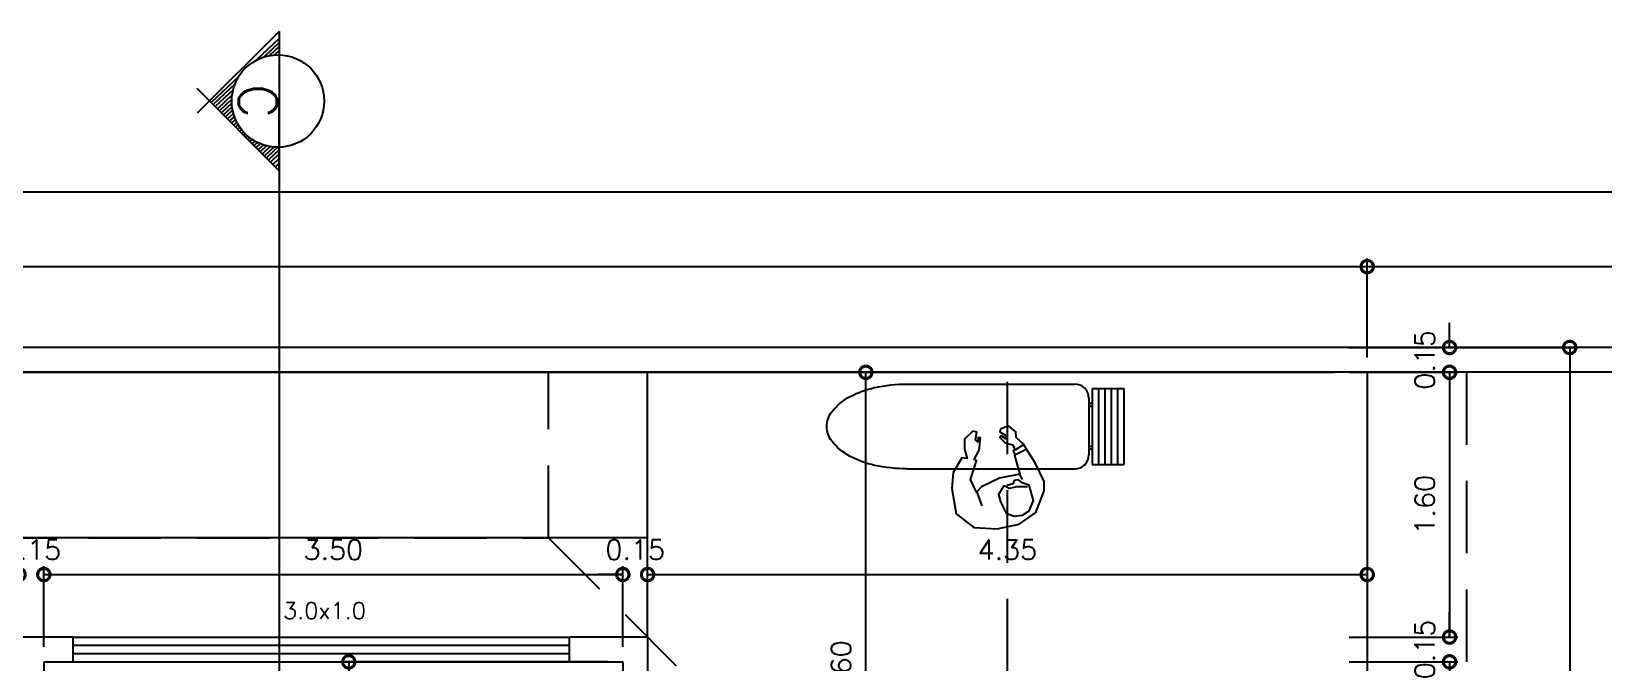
# Model space of a CAD drawing. Extents: x 500 to 638, y 181 to 267.
# Drawn here: x 551.78 to 561.29, y 236.32 to 240.13 of the extents above; entities that cross this region are included whole.
import ezdxf
from ezdxf.enums import TextEntityAlignment as Align

# ---------------------------------------------------------------- set-up
doc = ezdxf.new("R2010")
doc.units = 0
doc.header["$LTSCALE"] = 7
doc.linetypes.add('HIDDEN2', pattern=[0.1875, 0.125, -0.0625])
doc.layers.get('0').update_dxf_attribs({"linetype": 'CONTINUOUS'})
doc.layers.get('DEFPOINTS').update_dxf_attribs({"linetype": 'CONTINUOUS'})
for name, color, linetype in [('ACESSÓRIO', 2, 'CONTINUOUS'), ('ALVENARIA', 7, 'CONTINUOUS'), ('ALVENARIA1', 44, 'CONTINUOUS'), ('COBERTURA', 6, 'CONTINUOUS'), ('COTA', 1, 'CONTINUOUS'), ('JAPOR', 142, 'CONTINUOUS'), ('TEXTO2', 40, 'CONTINUOUS')]:
    doc.layers.add(name, color=color, linetype=linetype)
doc.styles.add('SIMPLEX', font='SIMPLEX.SHX')
doc.dimstyles.new('DIM50', dxfattribs={"dimtxt": 0.12, "dimasz": 0.15, "dimexe": 0.05, "dimexo": 0.09, "dimgap": 0.09, "dimtad": 1, "dimzin": 0, "dimdsep": 46, "dimtxsty": 'SIMPLEX', "dimblk1": 'DOTSMALL', "dimblk2": 'DOTSMALL', "dimsah": 1, "dimcen": 0.09, "dimadec": 0, "dimazin": 0, "dimtfac": 1, "dimtix": 1, "dimtofl": 0, "dimtmove": 2, "dimatfit": 3, "dimldrblk": 'DOTSMALL', "dimfxl": 1, "dimtolj": 1, "dimtzin": 0, "dimarcsym": 0})

# ---------------------------------------------------------------- blocks, each defined once
blk = doc.blocks.new('A$C509F7883')
at = {"layer": 'ACESSÓRIO'}
for p, q in [((0.4851, 0.5123), (1.4989, 0.5123)), ((1.604, 0.4862), (1.604, 0.394)), ((1.604, 0.4862), (1.7949, 0.4862)), ((1.6422, 0.4862), (1.6422, 0.0261)), ((1.6804, 0.4862), (1.6804, 0.0261)), ((1.7186, 0.4862), (1.7186, 0.0261)), ((1.7568, 0.4862), (1.7568, 0.0261)), ((1.7949, 0.4862), (1.7949, 0.0261)), ((1.5843, 0.4269), (1.5843, 0.394)), ((1.5843, 0.394), (1.5843, 0.3769)), ((1.604, 0.394), (1.5843, 0.394)), ((1.604, 0.394), (1.604, 0.3769)), ((1.604, 0.3769), (1.5843, 0.3769)), ((1.5843, 0.3769), (1.5843, 0.1354)), ((1.604, 0.3769), (1.604, 0.1354)), ((1.5843, 0.1354), (1.5843, 0.1183)), ((1.604, 0.1354), (1.5843, 0.1354)), ((1.604, 0.1183), (1.5843, 0.1183)), ((1.5843, 0.1183), (1.5843, 0.0854)), ((1.604, 0.1354), (1.604, 0.1183)), ((1.604, 0.1183), (1.604, 0.0261)), ((1.604, 0.0261), (1.7949, 0.0261)), ((0.4851, 0), (1.4989, 0))]:
    blk.add_line(p, q, dxfattribs=at)
blk.add_lwpolyline([(0.4851, 0, -0.053887), (0.2894, 0.0212, -0.06773), (0.1421, 0.075, -0.105336), (0.0303, 0.1683, -0.167839), (0, 0.2561, -0.167839), (0.0303, 0.344, -0.105336), (0.1421, 0.4373, -0.06773), (0.2894, 0.4911, -0.053887), (0.4851, 0.5123, -0.053887)], format="xyb", dxfattribs=at)
for centre, start, end in [((1.4989, 0.4269), 0, 90), ((1.4989, 0.0854), 270, 0)]:
    blk.add_arc(centre, 0.0854, start, end, dxfattribs=at)
blk = doc.blocks.new('Bipman06')
blk.add_lwpolyline([(0.1373, -0.1625), (0.1275, -0.0382), (0.0881, 0.0761), (0.0585, 0.1096), (0.1393, 0.1372), (0.2477, 0.0879), (0.2575, 0.1017), (0.3107, 0.0643), (0.3836, 0.0485), (0.3856, 0.0623), (0.36, 0.0663), (0.3738, 0.0801), (0.4191, 0.0663), (0.4289, 0.0899), (0.3856, 0.1451), (0.3265, 0.153), (0.2674, 0.1431), (0.2753, 0.1747), (0.1945, 0.2358), (0.0979, 0.2555), (-0.0558, 0.2476), (-0.1503, 0.151), (-0.174, 0.011), (-0.1622, -0.123), (-0.1031, -0.2315), (0.0211, -0.2965), (0.0762, -0.3044), (0.1945, -0.263), (0.2831, -0.2196), (0.3127, -0.2078), (0.36, -0.1664), (0.3935, -0.1684), (0.4349, -0.127), (0.4211, -0.0777), (0.4053, -0.0718), (0.3817, -0.1033), (0.36, -0.1033), (0.3797, -0.0777), (0.3718, -0.0678), (0.3363, -0.0954), (0.3186, -0.1388), (0.2871, -0.1506), (0.2831, -0.1388), (0.2555, -0.1487), (0.2536, -0.1427)], close=True)
for points in [[(0.0585, 0.1077), (-0.0262, 0.0879)], [(0.0565, -0.1999), (0.0644, -0.1349), (0.0585, -0.0895), (0.0703, -0.0757), (0.0782, -0.058), (0.0309, -0.0205), (-0.0144, -0.0264), (-0.0873, -0.054), (-0.1109, -0.0994), (-0.1109, -0.1506), (-0.0893, -0.194), (-0.0302, -0.2256), (0.0644, -0.2117), (0.0841, -0.1703), (0.1038, -0.1506), (0.1038, -0.125), (0.0841, -0.1132), (0.0782, -0.0796)], [(0.1354, -0.1605), (0.1038, -0.1723)], [(0.2575, -0.1467), (0.2831, -0.2177)], [(0.2871, -0.1506), (0.3147, -0.2098)]]:
    blk.add_lwpolyline(points)
blk = doc.blocks.new('_DOTSMALL')
at = {"color": 0, "linetype": 'ByBlock', "const_width": 0.5}
blk.add_lwpolyline([(-0.0625, 0, 1), (0.0625, 0, 1)], format="xyb", close=True, dxfattribs=at)
blk = doc.blocks.new('*D33')
at = {"layer": 'COTA', "color": 0, "lineweight": -2}
for p, q in [((551.7064, 236.8497), (551.5564, 236.8497)), ((551.7064, 236.4119), (551.7064, 236.8997)), ((551.8564, 236.4119), (551.8564, 236.8997)), ((551.8564, 236.8497), (552.0064, 236.8497))]:
    blk.add_line(p, q, dxfattribs=at)
at = {"layer": 'DEFPOINTS', "color": 0}
for p in [(551.8564, 236.8497), (551.7064, 236.3219), (551.8564, 236.3219)]:
    blk.add_point(p, dxfattribs=at)
at = {"layer": 'COTA', "color": 0, "lineweight": -2, "xscale": 0.15, "yscale": 0.15, "zscale": 0.15}
blk.add_blockref('_DOTSMALL', (551.7064, 236.8497), dxfattribs=at)
at = {"layer": 'COTA', "color": 0, "lineweight": -2, "xscale": 0.15, "yscale": 0.15, "zscale": 0.15, "rotation": 180}
blk.add_blockref('_DOTSMALL', (551.8564, 236.8497), dxfattribs=at)
at = {"layer": 'COTA', "color": 0, "insert": (551.7814, 236.9997), "char_height": 0.12, "attachment_point": 5, "style": 'SIMPLEX'}
blk.add_mtext('\\A1;0.15', dxfattribs=at)
blk = doc.blocks.new('*D34')
at = {"layer": 'COTA', "color": 0, "lineweight": -2}
for p, q in [((551.8564, 236.4119), (551.8564, 236.8997)), ((551.8564, 236.8497), (555.3564, 236.8497)), ((555.3564, 236.4119), (555.3564, 236.8997))]:
    blk.add_line(p, q, dxfattribs=at)
at = {"layer": 'DEFPOINTS', "color": 0}
for p in [(555.3564, 236.8497), (551.8564, 236.3219), (555.3564, 236.3219)]:
    blk.add_point(p, dxfattribs=at)
at = {"layer": 'COTA', "color": 0, "lineweight": -2, "xscale": 0.15, "yscale": 0.15, "zscale": 0.15, "rotation": 180}
blk.add_blockref('_DOTSMALL', (551.8564, 236.8497), dxfattribs=at)
at = {"layer": 'COTA', "color": 0, "lineweight": -2, "xscale": 0.15, "yscale": 0.15, "zscale": 0.15}
blk.add_blockref('_DOTSMALL', (555.3564, 236.8497), dxfattribs=at)
at = {"layer": 'COTA', "color": 0, "insert": (553.6064, 236.9997), "char_height": 0.12, "attachment_point": 5, "style": 'SIMPLEX'}
blk.add_mtext('\\A1;3.50', dxfattribs=at)
blk = doc.blocks.new('*D35')
at = {"layer": 'COTA', "color": 0, "lineweight": -2}
for p, q in [((555.3564, 236.8497), (555.2064, 236.8497)), ((555.3564, 236.4119), (555.3564, 236.8997)), ((555.5064, 236.5619), (555.5064, 236.8997)), ((555.5064, 236.8497), (555.6564, 236.8497))]:
    blk.add_line(p, q, dxfattribs=at)
at = {"layer": 'DEFPOINTS', "color": 0}
for p in [(555.5064, 236.8497), (555.5064, 236.4719), (555.3564, 236.3219)]:
    blk.add_point(p, dxfattribs=at)
at = {"layer": 'COTA', "color": 0, "lineweight": -2, "xscale": 0.15, "yscale": 0.15, "zscale": 0.15}
blk.add_blockref('_DOTSMALL', (555.3564, 236.8497), dxfattribs=at)
at = {"layer": 'COTA', "color": 0, "lineweight": -2, "xscale": 0.15, "yscale": 0.15, "zscale": 0.15, "rotation": 180}
blk.add_blockref('_DOTSMALL', (555.5064, 236.8497), dxfattribs=at)
at = {"layer": 'COTA', "color": 0, "insert": (555.4314, 236.9997), "char_height": 0.12, "attachment_point": 5, "style": 'SIMPLEX'}
blk.add_mtext('\\A1;0.15', dxfattribs=at)
blk = doc.blocks.new('*D36')
at = {"layer": 'COTA', "color": 0, "lineweight": -2}
for p, q in [((559.8564, 237.9819), (559.8564, 236.7997)), ((555.5064, 236.5619), (555.5064, 236.8997)), ((555.5064, 236.8497), (559.8564, 236.8497))]:
    blk.add_line(p, q, dxfattribs=at)
at = {"layer": 'DEFPOINTS', "color": 0}
for p in [(559.8564, 238.0719), (559.8564, 236.8497), (555.5064, 236.4719)]:
    blk.add_point(p, dxfattribs=at)
at = {"layer": 'COTA', "color": 0, "lineweight": -2, "xscale": 0.15, "yscale": 0.15, "zscale": 0.15, "rotation": 180}
blk.add_blockref('_DOTSMALL', (555.5064, 236.8497), dxfattribs=at)
at = {"layer": 'COTA', "color": 0, "lineweight": -2, "xscale": 0.15, "yscale": 0.15, "zscale": 0.15}
blk.add_blockref('_DOTSMALL', (559.8564, 236.8497), dxfattribs=at)
at = {"layer": 'COTA', "color": 0, "insert": (557.6814, 236.9997), "char_height": 0.12, "attachment_point": 5, "style": 'SIMPLEX'}
blk.add_mtext('\\A1;4.35', dxfattribs=at)
blk = doc.blocks.new('*D41')
at = {"layer": 'COTA', "color": 0, "lineweight": -2}
for p, q in [((559.7464, 238.0719), (560.4042, 238.0719)), ((560.3542, 238.0719), (560.3542, 236.4719)), ((559.7464, 236.4719), (560.4042, 236.4719))]:
    blk.add_line(p, q, dxfattribs=at)
at = {"layer": 'DEFPOINTS', "color": 0}
for p in [(559.6564, 238.0719), (559.6564, 236.4719), (560.3542, 236.4719)]:
    blk.add_point(p, dxfattribs=at)
at = {"layer": 'COTA', "color": 0, "lineweight": -2, "xscale": 0.15, "yscale": 0.15, "zscale": 0.15}
for p, rotation in [((560.3542, 238.0719), 90), ((560.3542, 236.4719), 270)]:
    blk.add_blockref('_DOTSMALL', p, dxfattribs=dict(at, rotation=rotation))
at = {"layer": 'COTA', "color": 0, "insert": (560.2042, 237.2719), "char_height": 0.12, "attachment_point": 5, "rotation": 90, "style": 'SIMPLEX'}
blk.add_mtext('\\A1;1.60', dxfattribs=at)
blk = doc.blocks.new('*D42')
at = {"layer": 'COTA', "color": 0, "lineweight": -2}
for p, q in [((560.3542, 236.4719), (560.3542, 236.6219)), ((559.7464, 236.4719), (560.4042, 236.4719)), ((559.7464, 236.3219), (560.4042, 236.3219)), ((560.3542, 236.3219), (560.3542, 236.1719))]:
    blk.add_line(p, q, dxfattribs=at)
at = {"layer": 'DEFPOINTS', "color": 0}
for p in [(559.6564, 236.4719), (559.6564, 236.3219), (560.3542, 236.3219)]:
    blk.add_point(p, dxfattribs=at)
at = {"layer": 'COTA', "color": 0, "lineweight": -2, "xscale": 0.15, "yscale": 0.15, "zscale": 0.15}
for p, rotation in [((560.3542, 236.4719), 270), ((560.3542, 236.3219), 90)]:
    blk.add_blockref('_DOTSMALL', p, dxfattribs=dict(at, rotation=rotation))
at = {"layer": 'COTA', "color": 0, "insert": (560.2042, 236.3969), "char_height": 0.12, "attachment_point": 5, "rotation": 90, "style": 'SIMPLEX'}
blk.add_mtext('\\A1;0.15', dxfattribs=at)
blk = doc.blocks.new('*D43')
at = {"layer": 'COTA', "color": 0, "lineweight": -2}
for p, q in [((559.7464, 236.3219), (560.4042, 236.3219)), ((560.3542, 236.3219), (560.3542, 234.4719)), ((558.7464, 234.4719), (560.4042, 234.4719))]:
    blk.add_line(p, q, dxfattribs=at)
at = {"layer": 'DEFPOINTS', "color": 0}
for p in [(559.6564, 236.3219), (558.6564, 234.4719), (560.3542, 234.4719)]:
    blk.add_point(p, dxfattribs=at)
at = {"layer": 'COTA', "color": 0, "lineweight": -2, "xscale": 0.15, "yscale": 0.15, "zscale": 0.15}
for p, rotation in [((560.3542, 236.3219), 90), ((560.3542, 234.4719), 270)]:
    blk.add_blockref('_DOTSMALL', p, dxfattribs=dict(at, rotation=rotation))
at = {"layer": 'COTA', "color": 0, "insert": (560.2042, 235.3969), "char_height": 0.12, "attachment_point": 5, "rotation": 90, "style": 'SIMPLEX'}
blk.add_mtext('\\A1;1.85', dxfattribs=at)
blk = doc.blocks.new('*D51')
at = {"layer": 'COTA', "color": 0, "lineweight": -2}
for p, q in [((560.3542, 238.2219), (560.3542, 238.3719)), ((559.7464, 238.2219), (560.4042, 238.2219)), ((559.7464, 238.0719), (560.4042, 238.0719)), ((560.3542, 238.0719), (560.3542, 237.9219))]:
    blk.add_line(p, q, dxfattribs=at)
at = {"layer": 'DEFPOINTS', "color": 0}
for p in [(559.6564, 238.2219), (560.3542, 238.2219), (559.6564, 238.0719)]:
    blk.add_point(p, dxfattribs=at)
at = {"layer": 'COTA', "color": 0, "lineweight": -2, "xscale": 0.15, "yscale": 0.15, "zscale": 0.15}
for p, rotation in [((560.3542, 238.2219), 270), ((560.3542, 238.0719), 90)]:
    blk.add_blockref('_DOTSMALL', p, dxfattribs=dict(at, rotation=rotation))
at = {"layer": 'COTA', "color": 0, "insert": (560.2042, 238.1469), "char_height": 0.12, "attachment_point": 5, "rotation": 90, "style": 'SIMPLEX'}
blk.add_mtext('\\A1;0.15', dxfattribs=at)
blk = doc.blocks.new('*D52')
at = {"layer": 'COTA', "color": 0, "lineweight": -2}
for p, q in [((559.7464, 238.2219), (561.1304, 238.2219)), ((561.0804, 238.2219), (561.0804, 225.2219)), ((559.7464, 225.2219), (561.1304, 225.2219))]:
    blk.add_line(p, q, dxfattribs=at)
at = {"layer": 'DEFPOINTS', "color": 0}
for p in [(559.6564, 238.2219), (559.6564, 225.2219), (561.0804, 225.2219)]:
    blk.add_point(p, dxfattribs=at)
at = {"layer": 'COTA', "color": 0, "lineweight": -2, "xscale": 0.15, "yscale": 0.15, "zscale": 0.15}
for p, rotation in [((561.0804, 238.2219), 90), ((561.0804, 225.2219), 270)]:
    blk.add_blockref('_DOTSMALL', p, dxfattribs=dict(at, rotation=rotation))
at = {"layer": 'COTA', "color": 0, "insert": (560.9304, 231.7219), "char_height": 0.12, "attachment_point": 5, "rotation": 90, "style": 'SIMPLEX'}
blk.add_mtext('\\A1;13.00', dxfattribs=at)
blk = doc.blocks.new('*D77')
at = {"layer": 'COTA', "color": 0, "lineweight": -2}
for p, q in [((555.2664, 236.3219), (553.65, 236.3219)), ((553.7, 236.3219), (553.7, 231.1219)), ((555.2664, 231.1219), (553.65, 231.1219))]:
    blk.add_line(p, q, dxfattribs=at)
at = {"layer": 'DEFPOINTS', "color": 0}
for p in [(555.3564, 236.3219), (553.7, 231.1219), (555.3564, 231.1219)]:
    blk.add_point(p, dxfattribs=at)
at = {"layer": 'COTA', "color": 0, "lineweight": -2, "xscale": 0.15, "yscale": 0.15, "zscale": 0.15}
for p, rotation in [((553.7, 236.3219), 90), ((553.7, 231.1219), 270)]:
    blk.add_blockref('_DOTSMALL', p, dxfattribs=dict(at, rotation=rotation))
at = {"layer": 'COTA', "color": 0, "insert": (553.55, 233.7219), "char_height": 0.12, "attachment_point": 5, "rotation": 90, "style": 'SIMPLEX'}
blk.add_mtext('\\A1;5.20', dxfattribs=at)
blk = doc.blocks.new('*D83')
at = {"layer": 'COTA', "color": 0, "lineweight": -2}
for p, q in [((555.5964, 238.0719), (556.8755, 238.0719)), ((556.8255, 234.4719), (556.8255, 238.0719)), ((555.5964, 234.4719), (556.8755, 234.4719))]:
    blk.add_line(p, q, dxfattribs=at)
at = {"layer": 'DEFPOINTS', "color": 0}
for p in [(555.5064, 238.0719), (556.8255, 238.0719), (555.5064, 234.4719)]:
    blk.add_point(p, dxfattribs=at)
at = {"layer": 'COTA', "color": 0, "lineweight": -2, "xscale": 0.15, "yscale": 0.15, "zscale": 0.15}
for p, rotation in [((556.8255, 238.0719), 90), ((556.8255, 234.4719), 270)]:
    blk.add_blockref('_DOTSMALL', p, dxfattribs=dict(at, rotation=rotation))
at = {"layer": 'COTA', "color": 0, "insert": (556.6755, 236.2719), "char_height": 0.12, "attachment_point": 5, "rotation": 90, "style": 'SIMPLEX'}
blk.add_mtext('\\A1;3.60', dxfattribs=at)
blk = doc.blocks.new('*D87')
at = {"layer": 'COTA', "color": 0, "lineweight": -2}
for p, q in [((529.8766, 238.3119), (529.8766, 239.2109)), ((564.8766, 238.3119), (564.8766, 239.2109)), ((529.8766, 239.1609), (547.5466, 239.1609)), ((564.8766, 239.1609), (548.2066, 239.1609))]:
    blk.add_line(p, q, dxfattribs=at)
at = {"layer": 'DEFPOINTS', "color": 0}
for p in [(564.8766, 239.1609), (529.8766, 238.2219), (564.8766, 238.2219)]:
    blk.add_point(p, dxfattribs=at)
at = {"layer": 'COTA', "color": 0, "lineweight": -2, "xscale": 0.15, "yscale": 0.15, "zscale": 0.15, "rotation": 180}
blk.add_blockref('_DOTSMALL', (529.8766, 239.1609), dxfattribs=at)
at = {"layer": 'COTA', "color": 0, "lineweight": -2, "xscale": 0.15, "yscale": 0.15, "zscale": 0.15}
blk.add_blockref('_DOTSMALL', (564.8766, 239.1609), dxfattribs=at)
at = {"layer": 'COTA', "color": 0, "insert": (547.8766, 239.2959), "char_height": 0.12, "attachment_point": 5, "style": 'SIMPLEX'}
blk.add_mtext('\\A1;35.00', dxfattribs=at)
blk = doc.blocks.new('*D144')
at = {"layer": 'COTA', "color": 0, "lineweight": -2}
for p, q in [((535.3766, 238.3119), (535.3766, 238.7605)), ((559.8564, 238.1619), (559.8564, 238.7605)), ((535.3766, 238.7105), (559.8564, 238.7105))]:
    blk.add_line(p, q, dxfattribs=at)
at = {"layer": 'DEFPOINTS', "color": 0}
for p in [(559.8564, 238.7105), (535.3766, 238.2219), (559.8564, 238.0719)]:
    blk.add_point(p, dxfattribs=at)
at = {"layer": 'COTA', "color": 0, "lineweight": -2, "xscale": 0.15, "yscale": 0.15, "zscale": 0.15, "rotation": 180}
blk.add_blockref('_DOTSMALL', (535.3766, 238.7105), dxfattribs=at)
at = {"layer": 'COTA', "color": 0, "lineweight": -2, "xscale": 0.15, "yscale": 0.15, "zscale": 0.15}
blk.add_blockref('_DOTSMALL', (559.8564, 238.7105), dxfattribs=at)
at = {"layer": 'COTA', "color": 0, "insert": (547.6165, 238.8605), "char_height": 0.12, "attachment_point": 5, "style": 'SIMPLEX'}
blk.add_mtext('\\A1;24.50', dxfattribs=at)
blk = doc.blocks.new('*D145')
at = {"layer": 'COTA', "color": 0, "lineweight": -2}
for p, q in [((559.8564, 238.1619), (559.8564, 238.7605)), ((564.7266, 238.1619), (564.7266, 238.7605)), ((559.8564, 238.7105), (564.7266, 238.7105))]:
    blk.add_line(p, q, dxfattribs=at)
at = {"layer": 'DEFPOINTS', "color": 0}
for p in [(564.7266, 238.7105), (559.8564, 238.0719), (564.7266, 238.0719)]:
    blk.add_point(p, dxfattribs=at)
at = {"layer": 'COTA', "color": 0, "lineweight": -2, "xscale": 0.15, "yscale": 0.15, "zscale": 0.15, "rotation": 180}
blk.add_blockref('_DOTSMALL', (559.8564, 238.7105), dxfattribs=at)
at = {"layer": 'COTA', "color": 0, "lineweight": -2, "xscale": 0.15, "yscale": 0.15, "zscale": 0.15}
blk.add_blockref('_DOTSMALL', (564.7266, 238.7105), dxfattribs=at)
at = {"layer": 'COTA', "color": 0, "insert": (562.2915, 238.8605), "char_height": 0.12, "attachment_point": 5, "style": 'SIMPLEX'}
blk.add_mtext('\\A1;4.85', dxfattribs=at)

msp = doc.modelspace()

# ---------------------------------------------------------------- linework, layer by layer
at = {"layer": 'ALVENARIA'}
for p, q in [((564.8766, 238.2219), (529.8766, 238.2219)), ((559.6564, 238.2219), (535.3766, 238.2219)), ((541.0266, 238.0719), (551.8564, 238.0719)), ((564.7266, 238.0719), (541.0266, 238.0719)), ((551.8564, 238.0719), (559.6564, 238.0719)), ((552.0343, 236.4719), (550.8876, 236.4719)), ((552.0343, 236.3219), (552.0343, 236.4719)), ((555.5064, 236.4719), (555.0343, 236.4719)), ((555.0343, 236.3219), (555.0343, 236.4719)), ((555.5064, 236.4719), (555.5064, 234.4719)), ((551.8564, 236.3219), (551.8564, 232.1219)), ((551.8564, 236.3219), (552.0343, 236.3219)), ((555.0343, 236.3219), (555.3564, 236.3219)), ((555.3564, 236.3219), (555.3564, 233.481))]:
    msp.add_line(p, q, dxfattribs=at)
at = {"layer": 'ALVENARIA1', "linetype": 'ByBlock', "ltscale": 0.15}
for p, q in [((553.2787, 240.132), (552.783, 239.6377)), ((553.2786, 240.0894), (553.1384, 239.9572)), ((553.2786, 240.0653), (553.1853, 239.9773)), ((553.2787, 240.132), (553.2775, 239.2889)), ((553.2787, 240.132), (553.2787, 236.0448)), ((553.2785, 240.0413), (553.2202, 239.9863)), ((553.2785, 240.0172), (553.2499, 239.9902)), ((553.2785, 239.9931), (553.2763, 239.991)), ((553.2775, 239.292), (552.7832, 239.7877)), ((553.0344, 239.8591), (552.8682, 239.7024)), ((553.0115, 239.8135), (552.8806, 239.69)), ((553.0005, 239.7791), (552.8929, 239.6776)), ((552.9948, 239.7497), (552.9053, 239.6652)), ((552.9925, 239.7234), (552.9177, 239.6529)), ((552.9925, 239.6994), (552.93, 239.6405)), ((552.9944, 239.6771), (552.9424, 239.6281)), ((552.9978, 239.6562), (552.9548, 239.6157)), ((553.0025, 239.6366), (552.9671, 239.6033)), ((553.0083, 239.6181), (552.9795, 239.5909)), ((553.0152, 239.6005), (552.9918, 239.5785)), ((553.0231, 239.5839), (553.0042, 239.5661)), ((553.0318, 239.5681), (553.0166, 239.5537)), ((553.0415, 239.5531), (553.0289, 239.5413)), ((553.0519, 239.5389), (553.0413, 239.5289)), ((553.0632, 239.5255), (553.0537, 239.5165)), ((553.0752, 239.5128), (553.066, 239.5041)), ((553.0881, 239.5008), (553.0784, 239.4917)), ((553.1017, 239.4897), (553.0907, 239.4793)), ((553.1162, 239.4793), (553.1031, 239.4669)), ((553.1316, 239.4697), (553.1155, 239.4545)), ((553.1478, 239.461), (553.1278, 239.4421)), ((553.1651, 239.4532), (553.1402, 239.4297)), ((553.1833, 239.4464), (553.1525, 239.4173)), ((553.2028, 239.4406), (553.1649, 239.4049)), ((553.2236, 239.4362), (553.1773, 239.3925)), ((553.2459, 239.4332), (553.1896, 239.3801)), ((553.2777, 239.4391), (553.202, 239.3677)), ((553.2777, 239.415), (553.2144, 239.3553)), ((553.2776, 239.391), (553.2267, 239.3429)), ((553.2776, 239.3621), (553.2411, 239.3277)), ((553.2776, 239.3332), (553.2555, 239.3124)), ((553.2775, 239.292), (553.2775, 239.292))]:
    msp.add_line(p, q, dxfattribs=at)
at = {"layer": 'ALVENARIA1'}
for p, q in [((555.5064, 236.4719), (555.5064, 238.0719)), ((559.8564, 238.0719), (559.8564, 227.8219)), ((555.5064, 237.0719), (541.0266, 237.0719))]:
    msp.add_line(p, q, dxfattribs=at)
at = {"layer": 'ALVENARIA1', "linetype": 'ByBlock', "ltscale": 0.15}
msp.add_circle((553.2718, 239.7115), 0.2795, dxfattribs=at)
at = {"layer": 'COBERTURA', "linetype": 'HIDDEN2', "ltscale": 0.5}
for p, q in [((554.9065, 237.072), (554.9065, 238.0719)), ((557.6811, 234.2963), (557.6811, 238.0719)), ((560.4558, 238.0719), (560.4558, 225.3715)), ((541.6271, 237.072), (554.9065, 237.072)), ((554.9065, 237.072), (557.6811, 234.2963))]:
    msp.add_line(p, q, dxfattribs=at)
at = {"layer": 'JAPOR'}
for p, q in [((552.0343, 236.4719), (555.0343, 236.4719)), ((552.0343, 236.4219), (555.0343, 236.4219)), ((552.0343, 236.3719), (555.0343, 236.3719)), ((552.0343, 236.3219), (555.0343, 236.3219))]:
    msp.add_line(p, q, dxfattribs=at)

# ---------------------------------------------------------------- block references
at = {"layer": 'ACESSÓRIO'}
msp.add_blockref('A$C509F7883', (556.5893, 237.4884), dxfattribs=at)
at = {"layer": 'ACESSÓRIO', "rotation": 96.59116839456563}
msp.add_blockref('Bipman06', (557.6107, 237.301), dxfattribs=at)

# ---------------------------------------------------------------- texts
at = {"layer": 'ALVENARIA1', "linetype": 'ByBlock', "ltscale": 0.15, "style": 'SIMPLEX'}
msp.add_text('C', height=0.23, rotation=270, dxfattribs=at).set_placement((553.0354, 239.8147))
at = {"layer": 'TEXTO2', "style": 'SIMPLEX'}
msp.add_text('3.0x1.0', height=0.1, dxfattribs=at).set_placement((553.5528, 236.5814), align=Align.CENTER)

# ---------------------------------------------------------------- dimensions: what is measured, and where the dimension line sits
at = {"layer": 'COTA'}
dim = msp.add_linear_dim(base=(564.8766, 239.1609), p1=(529.8766, 238.2219), p2=(564.8766, 238.2219), dimstyle='DIM50', dxfattribs=at)
dim.commit()
dim.dimension.update_dxf_attribs({"geometry": '*D87', "text_midpoint": (547.8766, 239.2959), "dimtype": 160})
for base, p1, p2, text, picture, middle in [((559.8564, 238.7105), (535.3766, 238.2219), (559.8564, 238.0719), '24.50', '*D144', (547.6165, 238.8605)), ((564.7266, 238.7105), (559.8564, 238.0719), (564.7266, 238.0719), '4.85', '*D145', (562.2915, 238.8605))]:
    dim = msp.add_linear_dim(base=base, p1=p1, p2=p2, text=text, dimstyle='DIM50', dxfattribs=at)
    dim.commit()
    dim.dimension.update_dxf_attribs({"geometry": picture, "text_midpoint": middle})
for base, p1, p2, picture, middle in [((560.3542, 238.2219), (559.6564, 238.0719), (559.6564, 238.2219), '*D51', (560.2042, 238.1469)), ((561.0804, 225.2219), (559.6564, 238.2219), (559.6564, 225.2219), '*D52', (560.9304, 231.7219)), ((556.8255, 238.0719), (555.5064, 234.4719), (555.5064, 238.0719), '*D83', (556.6755, 236.2719)), ((560.3542, 236.4719), (559.6564, 238.0719), (559.6564, 236.4719), '*D41', (560.2042, 237.2719)), ((560.3542, 236.3219), (559.6564, 236.4719), (559.6564, 236.3219), '*D42', (560.2042, 236.3969)), ((553.7, 231.1219), (555.3564, 236.3219), (555.3564, 231.1219), '*D77', (553.55, 233.7219)), ((560.3542, 234.4719), (559.6564, 236.3219), (558.6564, 234.4719), '*D43', (560.2042, 235.3969))]:
    dim = msp.add_linear_dim(base=base, p1=p1, p2=p2, angle=90, dimstyle='DIM50', dxfattribs=at)
    dim.commit()
    dim.dimension.update_dxf_attribs({"geometry": picture, "text_midpoint": middle})
for base, p1, p2, picture, middle in [((559.8564, 236.8497), (555.5064, 236.4719), (559.8564, 238.0719), '*D36', (557.6814, 236.9997)), ((551.8564, 236.8497), (551.7064, 236.3219), (551.8564, 236.3219), '*D33', (551.7814, 236.9997)), ((555.3564, 236.8497), (551.8564, 236.3219), (555.3564, 236.3219), '*D34', (553.6064, 236.9997)), ((555.5064, 236.8497), (555.3564, 236.3219), (555.5064, 236.4719), '*D35', (555.4314, 236.9997))]:
    dim = msp.add_linear_dim(base=base, p1=p1, p2=p2, dimstyle='DIM50', dxfattribs=at)
    dim.commit()
    dim.dimension.update_dxf_attribs({"geometry": picture, "text_midpoint": middle})

doc.saveas('drawing.dxf')
